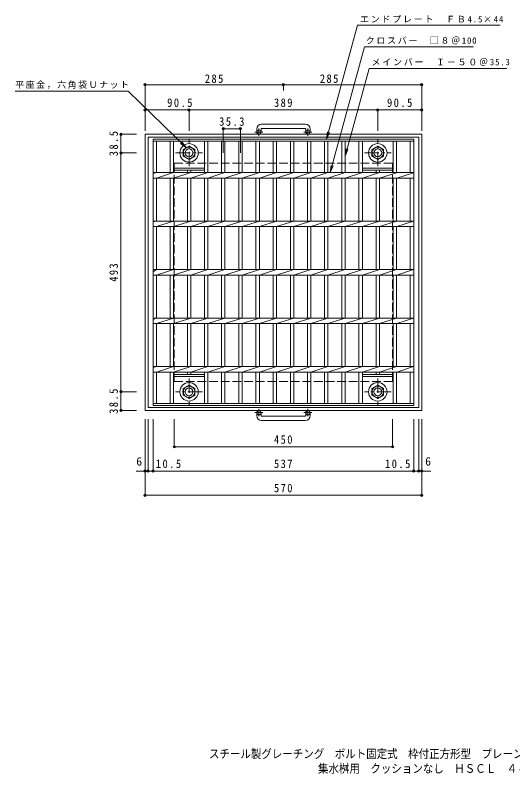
# Model space of a CAD drawing. Units: millimetres at full size, sheet at 1:6. Extents: x -915 to 1055, y -824 to 742.
# Drawn here: x -915 to 110, y -824 to 742 of the extents above; entities that cross this region are included whole.
import ezdxf
from ezdxf.enums import TextEntityAlignment as Align

# ---------------------------------------------------------------- set-up
doc = ezdxf.new("R2010")
doc.units = ezdxf.units.MM
doc.header["$LTSCALE"] = 6
doc.header["$PDMODE"] = 32
doc.header["$PDSIZE"] = 4.8
doc.linetypes.add('CHAIN1', pattern=[8, 5, -1, 1, -1])
doc.linetypes.add('DASHED3', pattern=[4, 3, -1])
for name, color, linetype, lineweight in [('E-1', 2, 'Continuous', 9), ('E-2', 3, 'Continuous', 9), ('E-4', 7, 'Continuous', 9), ('E-5', 7, 'Continuous', 9), ('F-5_F-5ﾚｲﾔ', 2, 'Continuous', 9)]:
    doc.layers.add(name, color=color, linetype=linetype, lineweight=lineweight)
doc.styles.add('ＭＳ ゴシック', font='')
doc.styles.get('ＭＳ ゴシック').set_extended_font_data('MS Gothic')

msp = doc.modelspace()

# ---------------------------------------------------------------- linework, layer by layer
at = {"layer": 'E-1'}
for p, q in [((-317.433, 516.545), (-407.433, 516.545)), ((-417.433, 506.545), (-417.433, 500.445)), ((-408.433, 506.545), (-408.433, 500.445)), ((-407.433, 507.545), (-317.433, 507.545)), ((-316.433, 506.545), (-316.433, 500.445)), ((-307.433, 506.545), (-307.433, 500.445)), ((-647.433, 495.946), (-647.433, -74.055)), ((-647.433, 495.946), (-77.433, 495.946)), ((-641.433, 489.945), (-641.433, -68.054)), ((-641.433, 489.945), (-83.433, 489.945)), ((-83.433, 489.945), (-83.433, -68.054)), ((-77.433, 495.946), (-77.433, -74.055)), ((-647.433, -74.055), (-77.433, -74.055)), ((-641.433, -68.054), (-83.433, -68.054)), ((-417.433, -84.656), (-417.433, -78.555)), ((-408.433, -84.656), (-408.433, -78.555)), ((-407.433, -85.656), (-317.433, -85.656)), ((-316.433, -84.656), (-316.433, -78.555)), ((-307.433, -84.656), (-307.433, -78.555)), ((-317.433, -94.656), (-407.433, -94.656))]:
    msp.add_line(p, q, dxfattribs=at)
at = {"layer": 'E-1', "linetype": 'CHAIN1'}
for p, q in [((-412.933, 492.338), (-412.933, 507.935)), ((-311.933, 492.338), (-311.933, 507.935)), ((-404.77, 500.445), (-421.177, 500.445)), ((-303.77, 500.445), (-320.177, 500.445)), ((-556.932, 429.809), (-556.932, 485.082)), ((-167.933, 429.809), (-167.933, 485.082)), ((-584.569, 457.446), (-529.296, 457.446)), ((-195.569, 457.446), (-140.296, 457.446)), ((-556.983, -7.919), (-556.983, -63.192)), ((-167.884, -7.919), (-167.884, -63.192)), ((-529.346, -35.555), (-584.62, -35.555)), ((-140.247, -35.555), (-195.521, -35.555)), ((-412.933, -70.449), (-412.933, -86.045)), ((-311.933, -70.449), (-311.933, -86.045)), ((-404.77, -78.555), (-421.177, -78.555)), ((-303.77, -78.555), (-320.177, -78.555))]:
    msp.add_line(p, q, dxfattribs=at)
at = {"layer": 'E-1', "linetype": 'DASHED3'}
for p, q in [((-587.433, 435.946), (-587.433, -14.055)), ((-587.433, 435.946), (-137.433, 435.946)), ((-137.433, 435.946), (-137.433, -14.055)), ((-587.433, -14.055), (-137.433, -14.055))]:
    msp.add_line(p, q, dxfattribs=at)
at = {"layer": 'E-1'}
for points in [[(-544.932, 464.373), (-544.932, 450.517), (-556.932, 443.588), (-568.932, 450.517), (-568.932, 464.373), (-556.932, 471.302)], [(-155.932, 464.373), (-155.932, 450.517), (-167.933, 443.588), (-179.932, 450.517), (-179.932, 464.373), (-167.933, 471.302)], [(-568.983, -42.483), (-568.983, -28.627), (-556.983, -21.698), (-544.983, -28.627), (-544.983, -42.483), (-556.983, -49.412)], [(-179.884, -42.483), (-179.884, -28.627), (-167.884, -21.698), (-155.884, -28.627), (-155.884, -42.483), (-167.884, -49.412)]]:
    msp.add_lwpolyline(points, close=True, dxfattribs=at)
for centre, radius in [((-412.933, 500.445), 4.5), ((-311.933, 500.445), 4.5), ((-556.932, 457.446), 19), ((-167.933, 457.446), 19), ((-556.932, 457.446), 12), ((-556.932, 457.446), 8), ((-167.933, 457.446), 12), ((-167.933, 457.446), 8), ((-556.983, -35.555), 19), ((-556.983, -35.555), 12), ((-556.983, -35.555), 8), ((-167.884, -35.555), 19), ((-167.884, -35.555), 12), ((-167.884, -35.555), 8), ((-412.933, -78.555), 4.5), ((-311.933, -78.555), 4.5)]:
    msp.add_circle(centre, radius, dxfattribs=at)
for centre, radius, start, end in [((-407.433, 506.545), 10, 90, 180), ((-317.433, 506.545), 10, 0, 90), ((-407.433, 506.545), 1, 90, 180), ((-317.433, 506.545), 1, 0, 90), ((-407.433, -84.656), 10, 180, 270), ((-407.433, -84.656), 1, 180, 270), ((-317.433, -84.656), 10, 270, 0), ((-317.433, -84.656), 1, 270, 0)]:
    msp.add_arc(centre, radius, start, end, dxfattribs=at)
at = {"layer": 'E-2'}
for p, q in [((-630.933, -64.055), (-630.933, 485.945)), ((-93.933, 485.945), (-630.933, 485.945)), ((-93.933, -64.055), (-93.933, 485.945)), ((-93.933, 481.445), (-630.933, 481.445)), ((-623.933, 416.595), (-623.933, 481.445)), ((-595.783, 416.595), (-595.783, 481.445)), ((-588.783, 416.595), (-588.783, 481.445)), ((-525.183, 416.595), (-525.183, 481.445)), ((-518.183, 416.595), (-518.183, 481.445)), ((-489.883, 416.595), (-489.883, 481.445)), ((-482.883, 416.595), (-482.883, 481.445)), ((-454.583, 416.595), (-454.583, 481.445)), ((-447.583, 416.595), (-447.583, 481.445)), ((-418.983, 416.595), (-418.983, 481.445)), ((-411.983, 416.595), (-411.983, 481.445)), ((-383.683, 416.595), (-383.683, 481.445)), ((-376.683, 416.595), (-376.683, 481.445)), ((-348.183, 416.595), (-348.183, 481.445)), ((-341.183, 416.595), (-341.183, 481.445)), ((-312.883, 416.595), (-312.883, 481.445)), ((-305.883, 416.595), (-305.883, 481.445)), ((-277.583, 416.595), (-277.583, 481.445)), ((-270.583, 416.595), (-270.583, 481.445)), ((-242.183, 416.595), (-242.183, 481.445)), ((-235.183, 416.595), (-235.183, 481.445)), ((-206.783, 416.595), (-206.783, 481.445)), ((-199.783, 416.595), (-199.783, 481.445)), ((-136.185, 416.595), (-136.185, 481.445)), ((-129.185, 416.595), (-129.185, 481.445)), ((-100.933, 416.595), (-100.933, 481.445)), ((-588.783, 425.945), (-525.183, 425.945)), ((-135.985, 425.945), (-199.783, 425.945)), ((-630.933, 414.913), (-623.933, 416.595)), ((-630.933, 416.595), (-93.933, 416.595)), ((-623.933, 405.295), (-588.783, 416.595)), ((-588.783, 421.405), (-525.183, 421.405)), ((-588.783, 405.295), (-553.483, 416.595)), ((-560.483, 416.595), (-560.483, 421.405)), ((-553.483, 416.595), (-553.483, 421.405)), ((-553.483, 405.295), (-518.183, 416.595)), ((-518.183, 405.295), (-482.883, 416.595)), ((-482.883, 405.295), (-447.583, 416.595)), ((-447.584, 405.295), (-411.984, 416.595)), ((-411.984, 405.295), (-376.684, 416.595)), ((-376.684, 405.295), (-341.184, 416.595)), ((-341.184, 405.295), (-305.884, 416.595)), ((-305.884, 405.295), (-270.584, 416.595)), ((-270.585, 405.295), (-235.185, 416.595)), ((-235.185, 405.295), (-199.785, 416.595)), ((-199.785, 405.295), (-164.484, 416.595)), ((-135.985, 421.405), (-199.783, 421.405)), ((-171.483, 416.595), (-171.483, 421.405)), ((-164.485, 405.295), (-129.185, 416.547)), ((-164.483, 416.595), (-164.483, 421.405)), ((-128.986, 405.295), (-94.633, 416.547)), ((-630.933, 405.295), (-93.933, 405.295)), ((-623.933, 316.595), (-623.933, 405.295)), ((-595.783, 316.595), (-595.783, 405.295)), ((-588.783, 316.595), (-588.783, 405.295)), ((-560.483, 316.595), (-560.483, 405.295)), ((-553.483, 316.595), (-553.483, 405.295)), ((-525.183, 316.595), (-525.183, 405.295)), ((-518.183, 316.595), (-518.183, 405.295)), ((-489.883, 316.595), (-489.883, 405.295)), ((-482.883, 316.595), (-482.883, 405.295)), ((-454.583, 316.595), (-454.583, 405.295)), ((-447.583, 316.595), (-447.583, 405.295)), ((-418.983, 316.595), (-418.983, 405.295)), ((-411.983, 316.595), (-411.983, 405.295)), ((-383.683, 316.595), (-383.683, 405.295)), ((-376.683, 316.595), (-376.683, 405.295)), ((-348.183, 316.595), (-348.183, 405.295)), ((-341.183, 316.595), (-341.183, 405.295)), ((-312.883, 316.595), (-312.883, 405.295)), ((-305.883, 316.595), (-305.883, 405.295)), ((-277.583, 316.595), (-277.583, 405.295)), ((-270.583, 316.595), (-270.583, 405.295)), ((-242.183, 316.595), (-242.183, 405.295)), ((-235.183, 316.595), (-235.183, 405.295)), ((-206.783, 316.595), (-206.783, 405.295)), ((-199.783, 316.595), (-199.783, 405.295)), ((-171.483, 316.595), (-171.483, 405.295)), ((-164.483, 316.595), (-164.483, 405.295)), ((-136.185, 316.595), (-136.185, 405.295)), ((-129.185, 316.595), (-129.185, 405.295)), ((-100.933, 316.595), (-100.933, 405.295)), ((-630.933, 314.913), (-623.933, 316.595)), ((-630.933, 316.595), (-93.933, 316.595)), ((-623.933, 305.295), (-588.783, 316.595)), ((-588.783, 305.295), (-553.483, 316.595)), ((-553.483, 305.295), (-518.183, 316.595)), ((-518.183, 305.295), (-482.883, 316.595)), ((-482.883, 305.295), (-447.583, 316.595)), ((-447.584, 305.295), (-411.984, 316.595)), ((-411.984, 305.295), (-376.684, 316.595)), ((-376.684, 305.295), (-341.184, 316.595)), ((-341.184, 305.295), (-305.884, 316.595)), ((-305.884, 305.295), (-270.584, 316.595)), ((-270.585, 305.295), (-235.185, 316.595)), ((-235.185, 305.295), (-199.785, 316.595)), ((-199.785, 305.295), (-164.484, 316.595)), ((-164.485, 305.295), (-129.185, 316.547)), ((-128.986, 305.295), (-94.633, 316.547)), ((-630.933, 305.295), (-93.933, 305.295)), ((-623.933, 216.595), (-623.933, 305.295)), ((-595.783, 216.595), (-595.783, 305.295)), ((-588.783, 216.595), (-588.783, 305.295)), ((-560.483, 216.595), (-560.483, 305.295)), ((-553.483, 216.595), (-553.483, 305.295)), ((-525.183, 216.595), (-525.183, 305.295)), ((-518.183, 216.595), (-518.183, 305.295)), ((-489.883, 216.595), (-489.883, 305.295)), ((-482.883, 216.595), (-482.883, 305.295)), ((-454.583, 216.595), (-454.583, 305.295)), ((-447.583, 216.595), (-447.583, 305.295)), ((-418.983, 216.595), (-418.983, 305.295)), ((-411.983, 216.595), (-411.983, 305.295)), ((-383.683, 216.595), (-383.683, 305.295)), ((-376.683, 216.595), (-376.683, 305.295)), ((-348.183, 216.595), (-348.183, 305.295)), ((-341.183, 216.595), (-341.183, 305.295)), ((-312.883, 216.595), (-312.883, 305.295)), ((-305.883, 216.595), (-305.883, 305.295)), ((-277.583, 216.595), (-277.583, 305.295)), ((-270.583, 216.595), (-270.583, 305.295)), ((-242.183, 216.595), (-242.183, 305.295)), ((-235.183, 216.595), (-235.183, 305.295)), ((-206.783, 216.595), (-206.783, 305.295)), ((-199.783, 216.595), (-199.783, 305.295)), ((-171.483, 216.595), (-171.483, 305.295)), ((-164.483, 216.595), (-164.483, 305.295)), ((-136.185, 216.595), (-136.185, 305.295)), ((-129.185, 216.595), (-129.185, 305.295)), ((-100.933, 216.595), (-100.933, 305.295)), ((-630.933, 212.094), (-623.933, 216.595)), ((-630.933, 216.595), (-93.933, 216.595)), ((-630.933, 205.295), (-93.933, 205.295)), ((-623.933, 205.296), (-588.783, 216.595)), ((-623.933, 116.595), (-623.933, 205.295)), ((-595.783, 116.595), (-595.783, 205.295)), ((-588.783, 205.296), (-553.483, 216.595)), ((-588.783, 116.595), (-588.783, 205.295)), ((-560.483, 116.595), (-560.483, 205.295)), ((-553.483, 205.296), (-518.183, 216.595)), ((-553.483, 116.595), (-553.483, 205.295)), ((-525.183, 116.595), (-525.183, 205.295)), ((-518.183, 205.296), (-482.883, 216.595)), ((-518.183, 116.595), (-518.183, 205.295)), ((-489.883, 116.595), (-489.883, 205.295)), ((-482.883, 205.296), (-447.583, 216.595)), ((-482.883, 116.595), (-482.883, 205.295)), ((-454.583, 116.595), (-454.583, 205.295)), ((-447.584, 205.296), (-411.984, 216.595)), ((-447.583, 116.595), (-447.583, 205.295)), ((-418.983, 116.595), (-418.983, 205.295)), ((-411.984, 205.296), (-376.684, 216.595)), ((-411.983, 116.595), (-411.983, 205.295)), ((-383.683, 116.595), (-383.683, 205.295)), ((-376.684, 205.296), (-341.184, 216.595)), ((-376.683, 116.595), (-376.683, 205.295)), ((-348.183, 116.595), (-348.183, 205.295)), ((-341.184, 205.296), (-305.884, 216.595)), ((-341.183, 116.595), (-341.183, 205.295)), ((-312.883, 116.595), (-312.883, 205.295)), ((-305.884, 205.296), (-270.584, 216.595)), ((-305.883, 116.595), (-305.883, 205.295)), ((-277.583, 116.595), (-277.583, 205.295)), ((-270.585, 205.296), (-235.185, 216.595)), ((-270.583, 116.595), (-270.583, 205.295)), ((-242.183, 116.595), (-242.183, 205.295)), ((-235.185, 205.296), (-199.785, 216.595)), ((-235.183, 116.595), (-235.183, 205.295)), ((-206.783, 116.595), (-206.783, 205.295)), ((-199.785, 205.296), (-164.484, 216.595)), ((-199.783, 116.595), (-199.783, 205.295)), ((-171.483, 116.595), (-171.483, 205.295)), ((-164.485, 205.296), (-129.185, 216.548)), ((-164.483, 116.595), (-164.483, 205.295)), ((-136.185, 116.595), (-136.185, 205.295)), ((-129.185, 116.595), (-129.185, 205.295)), ((-128.986, 205.296), (-94.633, 216.548)), ((-100.933, 116.595), (-100.933, 205.295)), ((-630.933, 113.504), (-623.933, 116.595)), ((-630.933, 116.595), (-93.933, 116.595)), ((-623.933, 105.296), (-588.783, 116.595)), ((-588.783, 105.296), (-553.483, 116.595)), ((-553.483, 105.296), (-518.183, 116.595)), ((-518.183, 105.296), (-482.883, 116.595)), ((-482.883, 105.296), (-447.583, 116.595)), ((-447.584, 105.296), (-411.984, 116.595)), ((-411.984, 105.296), (-376.684, 116.595)), ((-376.684, 105.296), (-341.184, 116.595)), ((-341.184, 105.296), (-305.884, 116.595)), ((-305.884, 105.296), (-270.584, 116.595)), ((-270.585, 105.296), (-235.185, 116.595)), ((-235.185, 105.296), (-199.785, 116.595)), ((-199.785, 105.296), (-164.484, 116.595)), ((-164.485, 105.296), (-129.185, 116.548)), ((-128.986, 105.296), (-94.633, 116.548)), ((-630.933, 105.295), (-93.933, 105.295)), ((-623.933, 16.595), (-623.933, 105.295)), ((-595.783, 16.595), (-595.783, 105.295)), ((-588.783, 16.595), (-588.783, 105.295)), ((-560.483, 16.595), (-560.483, 105.295)), ((-553.483, 16.595), (-553.483, 105.295)), ((-525.183, 16.595), (-525.183, 105.295)), ((-518.183, 16.595), (-518.183, 105.295)), ((-489.883, 16.595), (-489.883, 105.295)), ((-482.883, 16.595), (-482.883, 105.295)), ((-454.583, 16.595), (-454.583, 105.295)), ((-447.583, 16.595), (-447.583, 105.295)), ((-418.983, 16.595), (-418.983, 105.295)), ((-411.983, 16.595), (-411.983, 105.295)), ((-383.683, 16.595), (-383.683, 105.295)), ((-376.683, 16.595), (-376.683, 105.295)), ((-348.183, 16.595), (-348.183, 105.295)), ((-341.183, 16.595), (-341.183, 105.295)), ((-312.883, 16.595), (-312.883, 105.295)), ((-305.883, 16.595), (-305.883, 105.295)), ((-277.583, 16.595), (-277.583, 105.295)), ((-270.583, 16.595), (-270.583, 105.295)), ((-242.183, 16.595), (-242.183, 105.295)), ((-235.183, 16.595), (-235.183, 105.295)), ((-206.783, 16.595), (-206.783, 105.295)), ((-199.783, 16.595), (-199.783, 105.295)), ((-171.483, 16.595), (-171.483, 105.295)), ((-164.483, 16.595), (-164.483, 105.295)), ((-136.185, 16.595), (-136.185, 105.295)), ((-129.185, 16.595), (-129.185, 105.295)), ((-100.933, 16.595), (-100.933, 105.295)), ((-630.933, 14.914), (-623.933, 16.595)), ((-630.933, 16.595), (-93.933, 16.595)), ((-623.933, 5.296), (-588.783, 16.595)), ((-588.783, 5.296), (-553.483, 16.595)), ((-553.483, 5.296), (-518.183, 16.595)), ((-518.183, 5.296), (-482.883, 16.595)), ((-482.883, 5.296), (-447.583, 16.595)), ((-447.584, 5.296), (-411.984, 16.595)), ((-411.984, 5.296), (-376.684, 16.595)), ((-376.684, 5.296), (-341.184, 16.595)), ((-341.184, 5.296), (-305.884, 16.595)), ((-305.884, 5.296), (-270.584, 16.595)), ((-270.585, 5.296), (-235.185, 16.595)), ((-235.185, 5.296), (-199.785, 16.595)), ((-199.785, 5.296), (-164.484, 16.595)), ((-164.485, 5.296), (-129.185, 16.548)), ((-128.986, 5.296), (-94.633, 16.548)), ((-630.933, 5.295), (-93.933, 5.295)), ((-623.933, -59.555), (-623.933, 5.295)), ((-595.783, -59.555), (-595.783, 5.295)), ((-588.783, -59.555), (-588.783, 5.295)), ((-525.183, 0.485), (-588.783, 0.485)), ((-560.483, 5.295), (-560.483, 0.485)), ((-553.483, 5.295), (-553.483, 0.485)), ((-525.183, -59.555), (-525.183, 5.295)), ((-518.183, -59.555), (-518.183, 5.295)), ((-489.883, -59.555), (-489.883, 5.295)), ((-482.883, -59.555), (-482.883, 5.295)), ((-454.583, -59.555), (-454.583, 5.295)), ((-447.583, -59.555), (-447.583, 5.295)), ((-418.983, -59.555), (-418.983, 5.295)), ((-411.983, -59.555), (-411.983, 5.295)), ((-383.683, -59.555), (-383.683, 5.295)), ((-376.683, -59.555), (-376.683, 5.295)), ((-348.183, -59.555), (-348.183, 5.295)), ((-341.183, -59.555), (-341.183, 5.295)), ((-312.883, -59.555), (-312.883, 5.295)), ((-305.883, -59.555), (-305.883, 5.295)), ((-277.583, -59.555), (-277.583, 5.295)), ((-270.583, -59.555), (-270.583, 5.295)), ((-242.183, -59.555), (-242.183, 5.295)), ((-235.183, -59.555), (-235.183, 5.295)), ((-206.783, -59.555), (-206.783, 5.295)), ((-199.783, -59.555), (-199.783, 5.295)), ((-135.985, 0.485), (-199.783, 0.485)), ((-171.483, 5.295), (-171.483, 0.485)), ((-164.483, 5.295), (-164.483, 0.485)), ((-136.185, -59.555), (-136.185, 5.295)), ((-129.185, -59.555), (-129.185, 5.295)), ((-100.933, -59.555), (-100.933, 5.295)), ((-525.183, -4.055), (-588.783, -4.055)), ((-135.985, -4.055), (-199.783, -4.055)), ((-93.933, -59.555), (-630.933, -59.555)), ((-93.933, -64.055), (-630.933, -64.055))]:
    msp.add_line(p, q, dxfattribs=at)
at = {"layer": 'E-4'}
for p, q in [((-647.433, 599.74), (-647.433, 507.946)), ((-362.433, 597.94), (-647.433, 597.94)), ((-362.433, 599.74), (-362.433, 586.278)), ((-77.433, 597.94), (-362.433, 597.94)), ((-77.433, 599.74), (-77.433, 507.946)), ((-647.433, 547.745), (-647.433, 503.082)), ((-556.932, 547.745), (-556.932, 503.082)), ((-167.933, 547.745), (-167.933, 503.082)), ((-167.933, 545.945), (-77.433, 545.945)), ((-77.433, 547.745), (-77.433, 503.082)), ((-486.383, 508.867), (-486.383, 457.471)), ((-486.383, 507.067), (-451.083, 507.067)), ((-451.083, 508.867), (-451.083, 457.471)), ((-699.233, 495.945), (-665.433, 495.945)), ((-697.433, 457.446), (-697.433, 495.945)), ((-699.233, 457.446), (-665.433, 457.446)), ((-697.433, -35.555), (-697.433, 457.446)), ((-699.233, -35.555), (-665.433, -35.555)), ((-697.433, -74.055), (-697.433, -35.555)), ((-699.233, -74.055), (-665.433, -74.055)), ((-647.433, -250.855), (-647.433, -92.055)), ((-641.433, -200.855), (-641.433, -92.055)), ((-630.933, -200.855), (-630.933, -92.055)), ((-587.433, -150.855), (-587.433, -92.055)), ((-137.433, -150.855), (-137.433, -92.055)), ((-93.933, -200.855), (-93.933, -92.055)), ((-83.433, -200.855), (-83.433, -92.055)), ((-77.433, -250.855), (-77.433, -92.055)), ((-587.433, -149.055), (-137.433, -149.055)), ((-665.639, -199.055), (-641.433, -199.055)), ((-641.433, -199.055), (-630.933, -199.055)), ((-630.933, -199.055), (-93.933, -199.055)), ((-93.933, -199.055), (-83.433, -199.055)), ((-83.433, -199.055), (-58.266, -199.055)), ((-647.433, -249.055), (-77.433, -249.055))]:
    msp.add_line(p, q, dxfattribs=at)
msp.add_lwpolyline([(-647.433, 545.945), (-556.932, 545.945), (-167.933, 545.945)], dxfattribs=at)
for p in [(-647.433, 597.94), (-362.433, 597.94), (-77.433, 597.94), (-647.433, 545.945), (-556.932, 545.945), (-167.933, 545.945), (-77.433, 545.945), (-486.383, 507.067), (-451.083, 507.067), (-697.433, 495.945), (-697.433, 457.446), (-697.433, -35.555), (-697.433, -74.055), (-587.433, -149.055), (-137.433, -149.055), (-647.433, -199.055), (-641.433, -199.055), (-630.933, -199.055), (-93.933, -199.055), (-83.433, -199.055), (-77.433, -199.055), (-647.433, -249.055), (-77.433, -249.055)]:
    msp.add_point(p, dxfattribs=at)
at = {"layer": 'E-5'}
for p, q in [((-265.967, 416.595), (-195.622, 676.289)), ((29.019, 676.289), (-195.622, 676.289)), ((-235.183, 450.699), (-185.899, 631.789)), ((97.999, 631.789), (-185.899, 631.789)), ((-682.317, 584.556), (-915.317, 584.556)), ((-562.423, 468.116), (-682.317, 584.556)), ((-273.333, 485.945), (-271.375, 500.817)), ((-273.333, 485.945), (-267.593, 499.803)), ((-562.423, 468.116), (-574.456, 477.072)), ((-562.423, 468.116), (-571.728, 479.881)), ((-235.183, 450.699), (-233.225, 465.57)), ((-235.183, 450.699), (-229.443, 464.557)), ((-265.967, 416.595), (-264.009, 431.466)), ((-265.967, 416.595), (-260.227, 430.453))]:
    msp.add_line(p, q, dxfattribs=at)
msp.add_lwpolyline([(-273.333, 485.945), (-209.646, 720.788), (84.042, 720.788)], dxfattribs=at)

# ---------------------------------------------------------------- texts
at = {"layer": 'E-4', "color": 2, "style": 'ＭＳ ゴシック'}
for p in [(-665.639, -193.055), (-70.266, -193.055)]:
    msp.add_text('6', height=17.6, dxfattribs=at).set_placement(p, align=Align.BOTTOM_LEFT)
at = {"layer": 'E-4', "color": 2, "char_height": 17.6, "attachment_point": 7, "style": 'ＭＳ ゴシック'}
for s, insert in [('\\T1.27;\\W0.9;285', (-524.433, 601.54)), ('\\T1.27;\\W0.9;285', (-287.371, 601.54)), ('\\T1.28;\\W0.9;90.5', (-602.045, 551.945)), ('\\T1.27;\\W0.9;389', (-381.932, 551.945)), ('\\T1.28;\\W0.9;90.5', (-148.933, 551.945)), ('\\T1.28;\\W0.9;35.3', (-494.983, 513.067)), ('\\T1.27;\\W0.9;450', (-381.933, -143.055)), ('\\T1.28;\\W0.9;10.5', (-625.475, -193.055)), ('\\T1.27;\\W0.9;537', (-381.933, -193.055)), ('\\T1.28;\\W0.9;10.5', (-153.052, -193.055)), ('\\T1.27;\\W0.9;570', (-381.933, -243.055))]:
    msp.add_mtext(s, dxfattribs=dict(at, insert=insert))
at = {"layer": 'E-4', "color": 2, "char_height": 17.6, "attachment_point": 7, "rotation": 90, "style": 'ＭＳ ゴシック'}
for s, insert in [('\\T1.28;\\W0.9;38.5', (-703.433, 450.446)), ('\\T1.27;\\W0.9;493', (-703.433, 191.445)), ('\\T1.28;\\W0.9;38.5', (-703.433, -81.055))]:
    msp.add_mtext(s, dxfattribs=dict(at, insert=insert))
at = {"layer": 'E-5', "char_height": 13.2, "attachment_point": 7, "style": 'ＭＳ ゴシック'}
for s, insert in [('\\T1.2;エンドプレート\u3000ＦＢ4.5×44', (-204.646, 725.788)), ('\\T1.19;クロスバー\u3000□８＠100', (-192.648, 681.289)), ('\\T1.2;メインバー\u3000Ｉ－５０＠35.3', (-180.899, 636.789)), ('\\T1.17;平座金，六角袋Ｕナット', (-915.317, 589.556))]:
    msp.add_mtext(s, dxfattribs=dict(at, insert=insert))
at = {"layer": 'F-5_F-5ﾚｲﾔ', "style": 'ＭＳ ゴシック', "width": 0.9}
for s, p in [('スチール製グレーチング\u3000ボルト固定式\u3000枠付正方形型\u3000プレーンタイプ', (-515.905, -796.619)), ('集水桝用\u3000クッションなし\u3000ＨＳＣＬ\u3000４４５０Ａ－ａ', (-291.187, -826.942))]:
    msp.add_text(s, height=17.6, dxfattribs=at).set_placement(p, align=Align.BOTTOM_LEFT)

doc.saveas('drawing.dxf')
